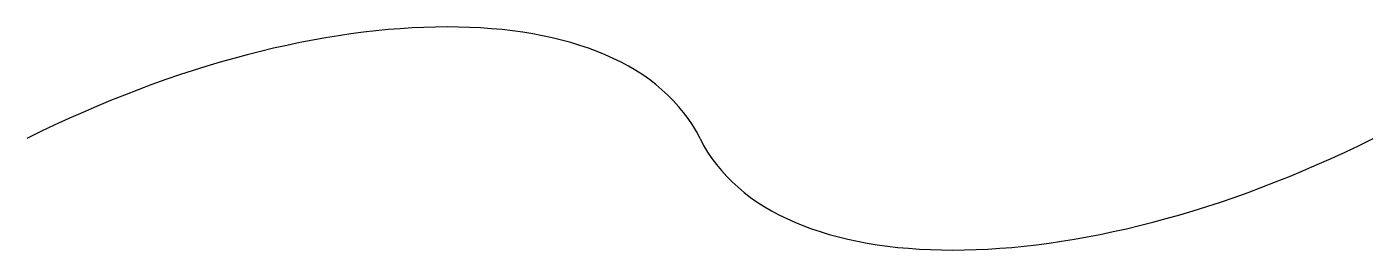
# Model space of a CAD drawing. Extents: x 0 to 10, y -0.8 to 0.8.
import ezdxf

# ---------------------------------------------------------------- set-up
doc = ezdxf.new("R2010")
doc.units = 0
doc.layers.get('0').update_dxf_attribs({"linetype": 'CONTINUOUS'})

msp = doc.modelspace()

# ---------------------------------------------------------------- linework, layer by layer
for centre, major_axis in [((1, -2), (4, 2)), ((9, 2), (-4, -2))]:
    msp.add_ellipse(centre, major_axis=major_axis, ratio=0.5, start_param=0, end_param=1.570796)

doc.saveas('drawing.dxf')
